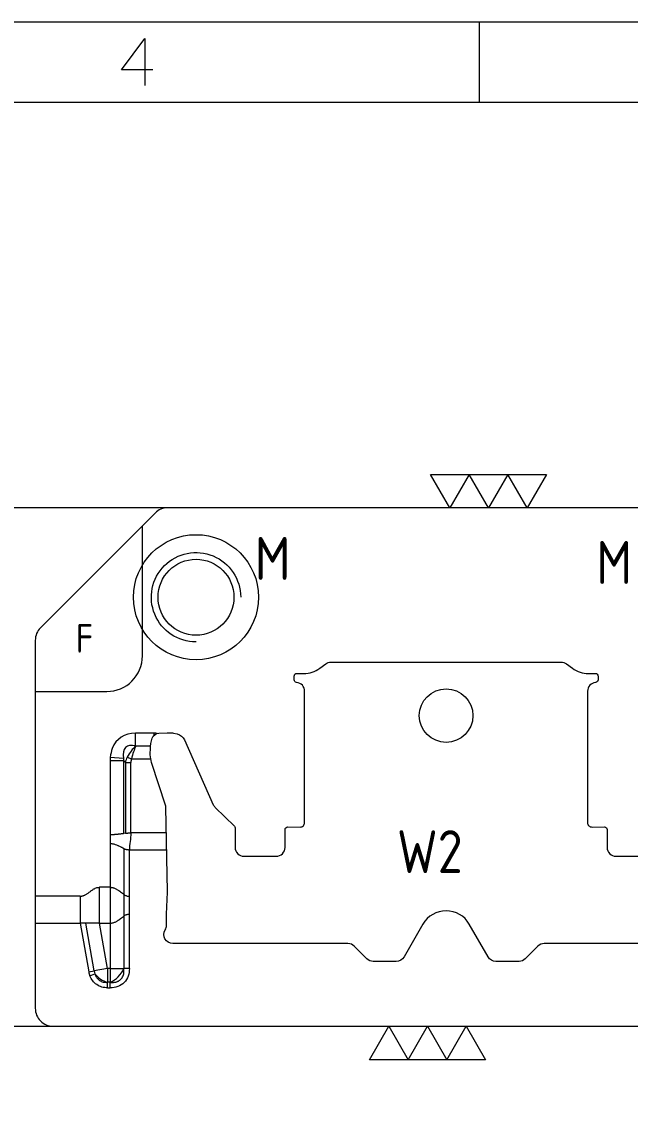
# Model space of a CAD drawing. Header units: millimetres. Extents: x 88508 to 142116, y -5268 to 20283.
# Drawn here: x 102758.4 to 102826.5, y 866.8 to 989.1 of the extents above; entities that cross this region are included whole.
import ezdxf
from ezdxf.enums import TextEntityAlignment as Align

# ---------------------------------------------------------------- set-up
doc = ezdxf.new("R2010")
doc.units = ezdxf.units.MM
doc.linetypes.add('$TD_AUDIT_GENERATED_(575F8F)', pattern=[0])
doc.linetypes.add('HIDDEN', pattern=[0])
for name, color, linetype in [('DIE_P', 2, 'Continuous'), ('DIE_P_O', 1, '$TD_AUDIT_GENERATED_(575F8F)'), ('DIM', 4, 'Continuous'), ('PRESS', 3, 'Continuous'), ('TEXT', 4, 'Continuous')]:
    doc.layers.add(name, color=color, linetype=linetype)
doc.styles.add('gbenor', font='gbenor.shx', dxfattribs={"bigfont": 'gbcbig.shx'})
doc.styles.add('GBENOR_', font='gbenor.shx', dxfattribs={"bigfont": 'gbcbig'})
doc.styles.get("Standard").update_dxf_attribs({"font": 'txt.shx', "width": 0.85, "bigfont": 'ctxt.shx'})
doc.styles.add('TXT', font='txt.shx', dxfattribs={"width": 0.8, "bigfont": 'ctxt.shx'})
doc.dimstyles.new('T-2-WX', dxfattribs={"dimtxt": 2, "dimasz": 2, "dimexe": 0.5, "dimexo": 0.5, "dimgap": 0.5, "dimtad": 1, "dimtxsty": 'Standard', "dimblk": 'OPEN30', "dimcen": 0, "dimazin": 3, "dimtfac": 1, "dimtmove": 0, "dimatfit": 3, "dimldrblk": 'OPEN30', "dimlwd": -1, "dimlwe": -1})

# ---------------------------------------------------------------- blocks, each defined once
blk = doc.blocks.new('*D8698')
at = {"layer": 'Defpoints', "color": 0}
for p in [(102653.87, 934.72), (102949.87, 876.72), (102954.87, 876.72)]:
    blk.add_point(p, dxfattribs=at)
at = {"layer": 'DIM', "color": 0}
blk.add_line((102950.37, 876.72), (102958.12, 876.72), dxfattribs=at)
at = {"layer": 'DIM', "color": 0, "lineweight": 5, "insert": (102956.74, 878.22), "char_height": 2, "attachment_point": 5}
blk.add_mtext('58', dxfattribs=at)
blk = doc.blocks.new('_Open30')
blk = doc.blocks.new('*D8701')
at = {"layer": 'Defpoints', "color": 0}
for p in [(102653.87, 934.72), (102949.87, 876.72), (102949.87, 871.72)]:
    blk.add_point(p, dxfattribs=at)
at = {"layer": 'DIM', "color": 0}
blk.add_line((102949.87, 876.22), (102949.87, 866.85), dxfattribs=at)
at = {"layer": 'DIM', "color": 0, "lineweight": 5, "insert": (102948.37, 869.04), "char_height": 2, "attachment_point": 5, "rotation": 90}
blk.add_mtext('296', dxfattribs=at)
blk = doc.blocks.new('U40')
at = {"color": 254, "lineweight": 18}
for p, q in [((0, 1783.49), (2530.21, 1783.49)), ((1265.11, 1783.49), (1265.11, 1746.46)), ((37.03, 1746.46), (2493.18, 1746.46))]:
    blk.add_line(p, q, dxfattribs=at)
at = {"color": 92, "lineweight": 18}
blk.add_lwpolyline([(1114.38, 1761.36), (1099.99, 1761.36), (1110.78, 1775.76), (1110.78, 1754.17)], dxfattribs=at)
at = {"lineweight": 18, "style": 'GBENOR_'}
blk.add_attdef('文档路径', (2125.95, 386.89), '', height=17.76, dxfattribs=at)
at = {"lineweight": 20, "style": 'TXT'}
for tag, height, p in [('18-**-**', 16.35, (1866.64, 256.17)), ('客户名称', 16.13, (1741.09, 133.98, 0)), ('料厚:', 16.13, (1741.26, 93.16, 0))]:
    blk.add_attdef(tag, text='', height=height, dxfattribs=at).set_placement(p, align=Align.MIDDLE)
for tag, p, height in [('88888', (1850.91, 207.46), 14.86), ('材质:', (1691.18, 167.99, 0), 16.13), ('核准', (1869.36, 127.52, 0), 16.13), ('设计', (1868.77, 88.3, 0), 16.13), ('绘图', (1868.24, 49.08, 0), 16.13)]:
    blk.add_attdef(tag, p, '', height=height, dxfattribs=at)
for tag, p, height, width in [('3', (2234.72, 206.9), 15.83, 0.7), ('4', (2234.72, 167.41), 15.83, 0.7), ('核准日期', (2041.07, 124.18, 0), 16.13, 0.68), ('设计日期', (2041.07, 84.45, 0), 16.13, 0.68), ('1', (2251.89, 85.86), 14.61, 0.7), ('绘图日期', (2040.91, 46.43, 0), 16.13, 0.68), ('2', (2234.96, 49.23), 14.61, 0.7)]:
    blk.add_attdef(tag, p, '', height=height, dxfattribs=dict(at, width=width))

msp = doc.modelspace()

# ---------------------------------------------------------------- linework, layer by layer
at = {"layer": 'DIE_P', "linetype": 'Continuous', "lineweight": 5}
for p, q in [((102772.867, 909.501), (102771.104, 909.501)), ((102771.104, 908.087), (102771.104, 909.501)), ((102772.867, 909.501), (102771.104, 909.501)), ((102771.104, 908.087), (102771.104, 909.501)), ((102773.196, 909.501), (102772.867, 909.501)), ((102773.196, 909.501), (102772.867, 909.501)), ((102773.196, 909.3), (102773.196, 909.501)), ((102773.196, 909.3), (102773.196, 909.501)), ((102771.104, 908.087), (102772.79, 908.087)), ((102771.13, 908.056), (102771.104, 908.087)), ((102771.104, 908.087), (102772.79, 908.087)), ((102771.13, 908.056), (102771.104, 908.087)), ((102772.786, 908.056), (102771.13, 908.056)), ((102772.786, 908.056), (102771.13, 908.056)), ((102769.738, 906.677), (102768.272, 906.801)), ((102769.738, 906.677), (102768.272, 906.801)), ((102770.16, 906.838), (102770.647, 906.642)), ((102770.16, 906.838), (102770.647, 906.642)), ((102770.647, 906.642), (102772.794, 906.642)), ((102770.647, 906.642), (102772.794, 906.642)), ((102768.256, 906.415), (102768.256, 898.134)), ((102769.788, 906.415), (102768.256, 906.415)), ((102768.256, 906.415), (102768.256, 898.134)), ((102769.788, 906.415), (102768.256, 906.415)), ((102769.788, 898.278), (102769.788, 906.415)), ((102769.788, 906.415), (102769.957, 906.213)), ((102769.788, 898.278), (102769.788, 906.415)), ((102769.788, 906.415), (102769.957, 906.213)), ((102769.957, 906.213), (102769.957, 898.306)), ((102769.957, 906.213), (102770.57, 906.213)), ((102769.957, 906.213), (102769.957, 898.306)), ((102769.957, 906.213), (102770.57, 906.213)), ((102770.57, 898.346), (102770.57, 906.213)), ((102770.57, 898.346), (102770.57, 906.213)), ((102768.256, 898.134), (102768.256, 897.134)), ((102768.256, 898.134), (102768.256, 897.134)), ((102769.957, 898.306), (102769.788, 898.278)), ((102769.957, 898.306), (102769.788, 898.278)), ((102768.256, 897.134), (102768.256, 892.262)), ((102768.256, 897.134), (102768.256, 892.262)), ((102769.788, 896.588), (102769.788, 891.477)), ((102769.788, 896.588), (102769.788, 891.477)), ((102770.401, 891.262), (102770.401, 896.434)), ((102770.401, 891.262), (102770.401, 896.434)), ((102767.065, 888.252), (102767.065, 892.262)), ((102768.256, 892.262), (102767.065, 892.262)), ((102767.065, 888.252), (102767.065, 892.262)), ((102768.256, 892.262), (102767.065, 892.262)), ((102768.256, 892.262), (102768.256, 888.252)), ((102768.256, 892.262), (102768.256, 888.252)), ((102764.887, 891.262), (102759.867, 891.262)), ((102764.887, 891.262), (102760.867, 891.262)), ((102769.788, 891.477), (102769.788, 889.037)), ((102769.788, 891.477), (102769.788, 889.037)), ((102770.401, 889.252), (102770.401, 891.262)), ((102770.401, 889.252), (102770.401, 891.262)), ((102759.867, 888.252), (102764.887, 888.252)), ((102760.867, 888.252), (102764.887, 888.252)), ((102764.887, 888.252), (102765.85, 882.791)), ((102764.887, 888.252), (102765.85, 882.791)), ((102766.454, 882.897), (102765.512, 888.24)), ((102766.454, 882.897), (102765.512, 888.24)), ((102767.962, 883.163), (102767.065, 888.252)), ((102767.065, 888.252), (102768.256, 888.252)), ((102767.962, 883.163), (102767.065, 888.252)), ((102767.065, 888.252), (102768.256, 888.252)), ((102768.256, 888.252), (102768.256, 883.163)), ((102768.256, 888.252), (102768.256, 883.163)), ((102769.788, 889.037), (102769.788, 883.163)), ((102769.788, 889.037), (102769.788, 883.163)), ((102770.401, 883.163), (102770.401, 889.252)), ((102770.401, 883.163), (102770.401, 889.252)), ((102765.85, 882.791), (102766.454, 882.897)), ((102765.85, 882.791), (102766.454, 882.897)), ((102765.978, 882.35), (102766.545, 882.582)), ((102765.978, 882.35), (102766.545, 882.582)), ((102767.962, 883.163), (102766.454, 882.897)), ((102767.962, 883.163), (102766.454, 882.897)), ((102768.256, 883.163), (102767.962, 883.163)), ((102767.962, 883.163), (102767.962, 881.631)), ((102768.256, 883.163), (102767.962, 883.163)), ((102767.962, 883.163), (102767.962, 881.631)), ((102768.256, 883.163), (102769.788, 883.163)), ((102768.256, 883.163), (102768.256, 881.631)), ((102768.256, 883.163), (102769.788, 883.163)), ((102768.256, 883.163), (102768.256, 881.631)), ((102770.401, 883.163), (102769.788, 883.163)), ((102770.401, 883.163), (102769.788, 883.163)), ((102770.401, 883.163), (102769.788, 883.163)), ((102770.401, 883.163), (102769.788, 883.163)), ((102770.401, 883.163), (102770.401, 883.163)), ((102770.401, 883.163), (102770.401, 883.163)), ((102768.256, 881.631), (102767.962, 881.631)), ((102767.962, 881.018), (102767.962, 881.631)), ((102767.962, 881.018), (102767.962, 881.631)), ((102768.256, 881.631), (102767.962, 881.631)), ((102767.962, 881.018), (102767.962, 881.631)), ((102767.962, 881.018), (102767.962, 881.631)), ((102767.962, 881.018), (102768.256, 881.018)), ((102767.962, 881.018), (102768.256, 881.018)), ((102768.256, 881.018), (102768.256, 881.631)), ((102768.256, 881.018), (102768.256, 881.631)), ((102768.256, 881.018), (102768.256, 881.631)), ((102768.256, 881.018), (102768.256, 881.631)), ((102768.256, 881.018), (102768.256, 881.018)), ((102768.256, 881.018), (102768.256, 881.018))]:
    msp.add_line(p, q, dxfattribs=at)
at = {"layer": 'DIE_P', "color": 1, "linetype": 'Continuous', "lineweight": 5, "ltscale": 10}
msp.add_lwpolyline([(102759.867, 919.894), (102759.867, 878.722, 0.4142136), (102761.867, 876.722), (102849.867, 876.722, 0.4142136), (102851.867, 878.722), (102851.867, 931.722, 0.4142136), (102848.867, 934.722), (102774.695, 934.722, 0.1989124), (102773.281, 934.137), (102760.452, 921.308, 0.1989124)], format="xyb", close=True, dxfattribs=at)
at = {"layer": 'DIE_P', "color": 94, "linetype": 'Continuous', "lineweight": 5}
msp.add_lwpolyline([(102759.867, 914.171), (102767.867, 914.171, 0.4142135), (102771.867, 918.171), (102771.867, 932.722), (102760.452, 921.308, 0.1989124), (102759.867, 919.894), (102759.867, 914.171)], format="xyb", dxfattribs=at)
at = {"layer": 'DIE_P', "lineweight": 5}
msp.add_lwpolyline([(102777.867, 919.722, -2.4142136), (102782.867, 924.722)], format="xyb", dxfattribs=at)
at = {"layer": 'DIE_P', "color": 1, "lineweight": 5}
msp.add_lwpolyline([(102836.467, 885.972), (102816.858, 885.972, 0.1989124), (102816.151, 885.679), (102814.737, 884.265, -0.1989124), (102814.03, 883.972), (102811.444, 883.972, -0.2679492), (102810.578, 884.472), (102808.465, 888.133, 0.5773503), (102803.269, 888.133), (102801.155, 884.472, -0.2679492), (102800.289, 883.972), (102797.704, 883.972, -0.1989124), (102796.996, 884.265), (102795.582, 885.679, 0.1989124), (102794.875, 885.972), (102775.267, 885.972, -0.5878017), (102774.417, 887.499, 0.1395991), (102774.567, 888.026), (102774.567, 889.252), (102774.663, 891.718, 0.0139664), (102774.663, 891.774), (102774.503, 901.211, 0.07437), (102774.478, 901.356), (102772.896, 906.23, -0.0728044), (102772.75, 907.086, -0.0208931), (102772.762, 907.718, -0.0658431), (102772.969, 908.942, -0.3146638), (102773.691, 909.506), (102774.639, 909.556, -0.0220851), (102774.727, 909.556), (102775.151, 909.541, -0.0479446), (102775.34, 909.516), (102775.739, 909.424, -0.234761), (102776.564, 908.745), (102779.805, 901.507, 0.0944881), (102780.019, 901.2), (102782.158, 899.114, -0.2021422), (102782.248, 898.899), (102782.248, 896.732, 0.4142136), (102783.248, 895.732), (102786.836, 895.732, 0.4142136), (102787.836, 896.732), (102787.836, 898.714, -0.4154048), (102788.137, 899.014), (102789.529, 899.008, 0.4154048), (102790.031, 899.508), (102790.031, 914.194, 0.3862733), (102789.127, 915.189, -0.3862733), (102788.856, 915.488), (102788.856, 915.894, -0.4146128), (102789.156, 916.194), (102789.931, 916.193, 0.1602172), (102791.713, 916.776), (102792.396, 917.278, -0.1598678), (102792.988, 917.472), (102818.745, 917.472, -0.1598678), (102819.338, 917.278), (102820.021, 916.776, 0.1602172), (102821.802, 916.193), (102822.577, 916.194, -0.4146128), (102822.878, 915.894), (102822.878, 915.488, -0.3862733), (102822.607, 915.189, 0.3862733), (102821.703, 914.194), (102821.703, 899.508, 0.4154048), (102822.205, 899.008), (102823.596, 899.014, -0.4154048), (102823.897, 898.714), (102823.897, 896.732, 0.4142136), (102824.897, 895.732), (102828.485, 895.732, 0.4142136)], format="xyb", dxfattribs=at)
at = {"layer": 'DIE_P', "linetype": 'Continuous', "lineweight": 5, "flags": 128}
for points in [[(102767.962, 881.631), (102767.962, 881.631), (102767.962, 881.631), (102767.962, 881.631), (102767.962, 881.631), (102767.962, 881.631), (102767.962, 881.631), (102767.962, 881.631), (102767.962, 881.631)], [(102767.962, 881.631), (102767.962, 881.631), (102767.962, 881.631), (102767.962, 881.631), (102767.962, 881.631), (102767.962, 881.631), (102767.962, 881.631), (102767.962, 881.631), (102767.962, 881.631)], [(102767.962, 881.018), (102767.962, 881.018), (102767.962, 881.018), (102767.962, 881.018), (102767.962, 881.018), (102767.962, 881.018), (102767.962, 881.018), (102767.962, 881.018), (102767.962, 881.018)], [(102767.962, 881.018), (102767.962, 881.018), (102767.962, 881.018), (102767.962, 881.018), (102767.962, 881.018), (102767.962, 881.018), (102767.962, 881.018), (102767.962, 881.018), (102767.962, 881.018)]]:
    msp.add_lwpolyline(points, dxfattribs=at)
at = {"layer": 'DIE_P', "linetype": 'Continuous', "lineweight": 5, "ltscale": 10}
msp.add_circle((102777.867, 924.722), 7, dxfattribs=at)
at = {"layer": 'DIE_P', "lineweight": 5}
msp.add_circle((102777.867, 924.722), 4.25, dxfattribs=at)
at = {"layer": 'DIE_P', "linetype": 'Continuous', "lineweight": 5}
for centre, radius, start, end in [((102767.962, 883.163), 2.145, 190, 202.29086), ((102767.962, 883.163), 2.145, 190, 202.29086), ((102767.962, 883.163), 1.532, 190, 202.29086), ((102767.962, 883.163), 1.532, 190, 202.29086), ((102768.718, 884.289), 2.764, 218.1539, 254.12122), ((102768.718, 884.289), 2.764, 218.1539, 254.12122), ((102767.092, 884.327), 2.936, 293.35432, 336.64568), ((102767.092, 884.327), 2.936, 293.35432, 336.64568)]:
    msp.add_arc(centre, radius, start, end, dxfattribs=at)
for centre, major_axis, ratio, start_param, end_param in [((102773.478, 903.844), (-4.228, 5.039), 0.6081204, 5.8113526, 6.6074799), ((102773.478, 903.844), (-4.228, 5.039), 0.6081204, 5.8113526, 6.6074799), ((102773.92, 903.703), (-1.428, 5.712), 0.6963155, 6.0299716, 6.1108729), ((102773.92, 903.703), (-1.428, 5.712), 0.6963155, 6.0299716, 6.1108729), ((102773.478, 903.844), (-4.228, 5.039), 0.6081204, 0.3242946, 0.5489452), ((102773.478, 903.844), (-4.228, 5.039), 0.6081204, 0.3242946, 0.5489452), ((102773.478, 903.844), (-3.446, 4.107), 0.3730366, 5.8113526, 6.8321306), ((102773.478, 903.844), (-3.446, 4.107), 0.3730366, 5.8113526, 6.8321306), ((102771.13, 906.642), (1.124, 1.742), 0.4511378, 0.960352, 1.7457502), ((102771.13, 906.642), (1.124, 1.742), 0.4511378, 0.960352, 1.7457502), ((102771.13, 906.642), (0.51, 1.997), 0.22754, 0.8435026, 1.6289008), ((102771.13, 906.642), (0.51, 1.997), 0.22754, 0.8435026, 1.6289008), ((102773.478, 903.844), (-4.228, 5.039), 0.6081204, 0.5489452, 0.627131), ((102773.478, 903.844), (-4.228, 5.039), 0.6081204, 0.5489452, 0.627131), ((102773.478, 903.844), (-3.446, 4.107), 0.3730366, 0.5489452, 0.627131), ((102773.478, 903.844), (-3.446, 4.107), 0.3730366, 0.5489452, 0.627131), ((102772.137, 905.442), (-1.581, 1.884), 0.8130776, 0.3135655, 0.627131), ((102772.137, 905.442), (-1.581, 1.884), 0.8130776, 0.3135655, 0.627131), ((102772.137, 905.442), (-1.268, 1.512), 0.6081204, 0.3135655, 0.627131), ((102772.137, 905.442), (-1.268, 1.512), 0.6081204, 0.3135655, 0.627131)]:
    msp.add_ellipse(centre, major_axis=major_axis, ratio=ratio, start_param=start_param, end_param=end_param, dxfattribs=at)
for points, knots in [([(102769.788, 898.278), (102769.757, 898.273), (102769.694, 898.262), (102769.59, 898.246), (102769.479, 898.23), (102769.36, 898.214), (102769.234, 898.198), (102769.103, 898.183), (102768.967, 898.169), (102768.828, 898.158), (102768.686, 898.148), (102768.542, 898.14), (102768.399, 898.135), (102768.303, 898.134), (102768.256, 898.134)], [0, 0, 0, 0, 0.0813341, 0.1637988, 0.2471599, 0.3311828, 0.4156343, 0.500283, 0.5849014, 0.6692666, 0.7531623, 0.8363801, 0.9187214, 1, 1, 1, 1]), ([(102769.788, 898.278), (102769.757, 898.273), (102769.694, 898.262), (102769.59, 898.246), (102769.479, 898.23), (102769.36, 898.214), (102769.234, 898.198), (102769.103, 898.183), (102768.967, 898.169), (102768.828, 898.158), (102768.686, 898.148), (102768.542, 898.14), (102768.399, 898.135), (102768.303, 898.134), (102768.256, 898.134)], [0, 0, 0, 0, 0.0813341, 0.1637988, 0.2471599, 0.3311828, 0.4156343, 0.500283, 0.5849014, 0.6692666, 0.7531623, 0.8363801, 0.9187214, 1, 1, 1, 1]), ([(102769.957, 898.306), (102769.977, 898.309), (102770.016, 898.316), (102770.084, 898.324), (102770.157, 898.331), (102770.234, 898.336), (102770.315, 898.341), (102770.399, 898.344), (102770.484, 898.346), (102770.542, 898.346), (102770.57, 898.346)], [0, 0, 0, 0, 0.1276097, 0.2544259, 0.3804722, 0.5057721, 0.6303501, 0.7542306, 0.8774388, 1, 1, 1, 1]), ([(102769.957, 898.306), (102769.977, 898.309), (102770.016, 898.316), (102770.084, 898.324), (102770.157, 898.331), (102770.234, 898.336), (102770.315, 898.341), (102770.399, 898.344), (102770.484, 898.346), (102770.542, 898.346), (102770.57, 898.346)], [0, 0, 0, 0, 0.1276097, 0.2544259, 0.3804722, 0.5057721, 0.6303501, 0.7542306, 0.8774388, 1, 1, 1, 1]), ([(102769.788, 896.588), (102769.764, 896.601), (102769.714, 896.63), (102769.629, 896.677), (102769.53, 896.728), (102769.402, 896.793), (102769.271, 896.855), (102769.086, 896.938), (102768.91, 897.01), (102768.714, 897.071), (102768.564, 897.107), (102768.413, 897.129), (102768.308, 897.132), (102768.256, 897.134)], [0, 0, 0, 0, 0.0632332, 0.133321, 0.2102658, 0.2940694, 0.4185794, 0.4826754, 0.6603513, 0.7489851, 0.8288036, 0.9151757, 1, 1, 1, 1]), ([(102769.788, 896.588), (102769.764, 896.601), (102769.714, 896.63), (102769.629, 896.677), (102769.53, 896.728), (102769.402, 896.793), (102769.271, 896.855), (102769.086, 896.938), (102768.91, 897.01), (102768.714, 897.071), (102768.564, 897.107), (102768.413, 897.129), (102768.308, 897.132), (102768.256, 897.134)], [0, 0, 0, 0, 0.0632332, 0.133321, 0.2102658, 0.2940694, 0.4185794, 0.4826754, 0.6603513, 0.7489851, 0.8288036, 0.9151757, 1, 1, 1, 1]), ([(102770.401, 896.434), (102770.374, 896.434), (102770.32, 896.435), (102770.24, 896.442), (102770.162, 896.452), (102770.086, 896.466), (102770.013, 896.485), (102769.945, 896.507), (102769.884, 896.533), (102769.832, 896.559), (102769.802, 896.578), (102769.788, 896.588)], [0, 0, 0, 0, 0.11202386, 0.22431757, 0.33716862, 0.45086028, 0.56566959, 0.68186561, 0.79970788, 0.9006076, 1, 1, 1, 1]), ([(102770.401, 896.434), (102770.374, 896.434), (102770.32, 896.435), (102770.24, 896.442), (102770.162, 896.452), (102770.086, 896.466), (102770.013, 896.485), (102769.945, 896.507), (102769.884, 896.533), (102769.832, 896.559), (102769.802, 896.578), (102769.788, 896.588)], [0, 0, 0, 0, 0.11202386, 0.22431757, 0.33716862, 0.45086028, 0.56566959, 0.68186561, 0.79970788, 0.9006076, 1, 1, 1, 1]), ([(102764.887, 891.262), (102764.918, 891.263), (102764.981, 891.265), (102765.076, 891.279), (102765.172, 891.3), (102765.269, 891.331), (102765.366, 891.37), (102765.473, 891.423), (102765.593, 891.492), (102765.766, 891.605), (102765.976, 891.762), (102766.186, 891.919), (102766.359, 892.033), (102766.509, 892.12), (102766.678, 892.196), (102766.873, 892.252), (102767.002, 892.259), (102767.065, 892.262)], [0, 0, 0, 0, 0.0383239, 0.0773842, 0.1174882, 0.1589199, 0.2019372, 0.2467703, 0.3054386, 0.3721189, 0.5000979, 0.6280768, 0.6945557, 0.7534253, 0.841157, 0.9226249, 1, 1, 1, 1]), ([(102764.887, 891.262), (102764.918, 891.263), (102764.981, 891.265), (102765.076, 891.279), (102765.172, 891.3), (102765.269, 891.331), (102765.366, 891.37), (102765.473, 891.423), (102765.593, 891.492), (102765.766, 891.605), (102765.976, 891.762), (102766.186, 891.919), (102766.359, 892.033), (102766.509, 892.12), (102766.678, 892.196), (102766.873, 892.252), (102767.002, 892.259), (102767.065, 892.262)], [0, 0, 0, 0, 0.0383239, 0.0773842, 0.1174882, 0.1589199, 0.2019372, 0.2467703, 0.3054386, 0.3721189, 0.5000979, 0.6280768, 0.6945557, 0.7534253, 0.841157, 0.9226249, 1, 1, 1, 1]), ([(102768.256, 892.262), (102768.283, 892.262), (102768.338, 892.261), (102768.42, 892.252), (102768.501, 892.239), (102768.603, 892.215), (102768.729, 892.173), (102768.925, 892.085), (102769.095, 891.984), (102769.273, 891.865), (102769.438, 891.751), (102769.623, 891.612), (102769.736, 891.52), (102769.788, 891.477)], [0, 0, 0, 0, 0.04246638, 0.084915, 0.12752823, 0.17048631, 0.24931779, 0.33688094, 0.51316702, 0.57343102, 0.70084728, 0.86373168, 1, 1, 1, 1]), ([(102768.256, 892.262), (102768.283, 892.262), (102768.338, 892.261), (102768.42, 892.252), (102768.501, 892.239), (102768.603, 892.215), (102768.729, 892.173), (102768.925, 892.085), (102769.095, 891.984), (102769.273, 891.865), (102769.438, 891.751), (102769.623, 891.612), (102769.736, 891.52), (102769.788, 891.477)], [0, 0, 0, 0, 0.04246638, 0.084915, 0.12752823, 0.17048631, 0.24931779, 0.33688094, 0.51316702, 0.57343102, 0.70084728, 0.86373168, 1, 1, 1, 1]), ([(102769.788, 891.477), (102769.8, 891.466), (102769.823, 891.444), (102769.881, 891.399), (102769.967, 891.348), (102770.094, 891.3), (102770.24, 891.268), (102770.347, 891.264), (102770.4, 891.262)], [0, 0, 0, 0, 0.0856659, 0.1703467, 0.3734482, 0.5686056, 0.7825084, 1, 1, 1, 1]), ([(102769.788, 891.477), (102769.8, 891.466), (102769.823, 891.444), (102769.881, 891.399), (102769.967, 891.348), (102770.094, 891.3), (102770.24, 891.268), (102770.347, 891.264), (102770.4, 891.262)], [0, 0, 0, 0, 0.0856659, 0.1703467, 0.3734482, 0.5686056, 0.7825084, 1, 1, 1, 1]), ([(102765.512, 888.24), (102765.497, 888.241), (102765.466, 888.244), (102765.391, 888.248), (102765.284, 888.251), (102765.145, 888.252), (102765.013, 888.252), (102764.927, 888.252), (102764.887, 888.252)], [0, 0, 0, 0, 0.09390749, 0.19456542, 0.42620571, 0.63766852, 0.82893802, 1, 1, 1, 1]), ([(102765.512, 888.24), (102765.497, 888.241), (102765.466, 888.244), (102765.391, 888.248), (102765.284, 888.251), (102765.145, 888.252), (102765.013, 888.252), (102764.927, 888.252), (102764.887, 888.252)], [0, 0, 0, 0, 0.09390749, 0.19456542, 0.42620571, 0.63766852, 0.82893802, 1, 1, 1, 1]), ([(102767.065, 888.252), (102767.016, 888.252), (102766.923, 888.252), (102766.791, 888.252), (102766.671, 888.251), (102766.565, 888.25), (102766.408, 888.248), (102766.175, 888.243), (102765.889, 888.236), (102765.686, 888.234), (102765.568, 888.237), (102765.53, 888.239), (102765.512, 888.24)], [0, 0, 0, 0, 0.0826602, 0.158299, 0.2269168, 0.2885141, 0.3430922, 0.5038851, 0.7118424, 0.9022137, 0.9533544, 1, 1, 1, 1]), ([(102767.065, 888.252), (102767.016, 888.252), (102766.923, 888.252), (102766.791, 888.252), (102766.671, 888.251), (102766.565, 888.25), (102766.408, 888.248), (102766.175, 888.243), (102765.889, 888.236), (102765.686, 888.234), (102765.568, 888.237), (102765.53, 888.239), (102765.512, 888.24)], [0, 0, 0, 0, 0.0826602, 0.158299, 0.2269168, 0.2885141, 0.3430922, 0.5038851, 0.7118424, 0.9022137, 0.9533544, 1, 1, 1, 1]), ([(102768.256, 888.252), (102768.283, 888.253), (102768.338, 888.254), (102768.42, 888.262), (102768.501, 888.276), (102768.603, 888.3), (102768.729, 888.342), (102768.925, 888.43), (102769.095, 888.531), (102769.273, 888.649), (102769.438, 888.764), (102769.623, 888.903), (102769.736, 888.995), (102769.788, 889.037)], [0, 0, 0, 0, 0.0424664, 0.084915, 0.1275282, 0.1704863, 0.2493178, 0.3368809, 0.513167, 0.573431, 0.7008473, 0.8637317, 1, 1, 1, 1]), ([(102768.256, 888.252), (102768.283, 888.253), (102768.338, 888.254), (102768.42, 888.262), (102768.501, 888.276), (102768.603, 888.3), (102768.729, 888.342), (102768.925, 888.43), (102769.095, 888.531), (102769.273, 888.649), (102769.438, 888.764), (102769.623, 888.903), (102769.736, 888.995), (102769.788, 889.037)], [0, 0, 0, 0, 0.0424664, 0.084915, 0.1275282, 0.1704863, 0.2493178, 0.3368809, 0.513167, 0.573431, 0.7008473, 0.8637317, 1, 1, 1, 1]), ([(102769.788, 889.037), (102769.8, 889.049), (102769.823, 889.071), (102769.881, 889.116), (102769.967, 889.167), (102770.094, 889.215), (102770.24, 889.247), (102770.347, 889.25), (102770.4, 889.252)], [0, 0, 0, 0, 0.0856481, 0.1703116, 0.3734217, 0.5685873, 0.7824992, 1, 1, 1, 1]), ([(102769.788, 889.037), (102769.8, 889.049), (102769.823, 889.071), (102769.881, 889.116), (102769.967, 889.167), (102770.094, 889.215), (102770.24, 889.247), (102770.347, 889.25), (102770.4, 889.252)], [0, 0, 0, 0, 0.0856481, 0.1703116, 0.3734217, 0.5685873, 0.7824992, 1, 1, 1, 1]), ([(102767.962, 881.018), (102767.751, 881.018), (102767.537, 881.046), (102767.13, 881.161), (102766.935, 881.25), (102766.583, 881.485), (102766.427, 881.632), (102766.164, 881.966), (102766.059, 882.153), (102765.978, 882.35)], [0, 0, 0, 0, 0.25, 0.25, 0.5, 0.5, 0.75, 0.75, 1, 1, 1, 1]), ([(102767.962, 881.018), (102767.751, 881.018), (102767.537, 881.046), (102767.13, 881.161), (102766.935, 881.25), (102766.583, 881.485), (102766.427, 881.632), (102766.164, 881.966), (102766.059, 882.153), (102765.978, 882.35)], [0, 0, 0, 0, 0.25, 0.25, 0.5, 0.5, 0.75, 0.75, 1, 1, 1, 1]), ([(102766.545, 882.582), (102766.558, 882.542), (102766.585, 882.462), (102766.635, 882.349), (102766.691, 882.243), (102766.755, 882.145), (102766.825, 882.054), (102766.901, 881.973), (102766.983, 881.899), (102767.1, 881.812), (102767.263, 881.724), (102767.479, 881.654), (102767.716, 881.619), (102767.878, 881.627), (102767.962, 881.631)], [0, 0, 0, 0, 0.0688566, 0.1353777, 0.1997982, 0.2623768, 0.3233956, 0.3831588, 0.44199, 0.5002286, 0.6171629, 0.737821, 0.8647123, 1, 1, 1, 1]), ([(102766.545, 882.582), (102766.558, 882.542), (102766.585, 882.462), (102766.635, 882.349), (102766.691, 882.243), (102766.755, 882.145), (102766.825, 882.054), (102766.901, 881.973), (102766.983, 881.899), (102767.1, 881.812), (102767.263, 881.724), (102767.479, 881.654), (102767.716, 881.619), (102767.878, 881.627), (102767.962, 881.631)], [0, 0, 0, 0, 0.0688566, 0.1353777, 0.1997982, 0.2623768, 0.3233956, 0.3831588, 0.44199, 0.5002286, 0.6171629, 0.737821, 0.8647123, 1, 1, 1, 1]), ([(102768.256, 881.631), (102768.307, 881.627), (102768.406, 881.618), (102768.553, 881.618), (102768.692, 881.628), (102768.824, 881.647), (102768.949, 881.677), (102769.066, 881.716), (102769.175, 881.764), (102769.276, 881.821), (102769.369, 881.887), (102769.481, 881.987), (102769.601, 882.137), (102769.709, 882.351), (102769.777, 882.596), (102769.808, 882.872), (102769.795, 883.063), (102769.788, 883.163)], [0, 0, 0, 0, 0.0597626, 0.1167584, 0.1711544, 0.2231423, 0.272942, 0.3208033, 0.3670075, 0.4118673, 0.4557238, 0.4989422, 0.5863525, 0.6777414, 0.7757786, 0.8826369, 1, 1, 1, 1]), ([(102770.401, 883.163), (102770.401, 882.879), (102770.36, 882.591), (102770.171, 882.055), (102770.022, 881.805), (102769.619, 881.402), (102769.369, 881.25), (102768.83, 881.059), (102768.542, 881.018), (102768.256, 881.018)], [0, 0, 0, 0, 0.25, 0.25, 0.5, 0.5, 0.75, 0.75, 1, 1, 1, 1]), ([(102768.256, 881.631), (102768.307, 881.627), (102768.406, 881.618), (102768.553, 881.618), (102768.692, 881.628), (102768.824, 881.647), (102768.949, 881.677), (102769.066, 881.716), (102769.175, 881.764), (102769.276, 881.821), (102769.369, 881.887), (102769.481, 881.987), (102769.601, 882.137), (102769.709, 882.351), (102769.777, 882.596), (102769.808, 882.872), (102769.795, 883.063), (102769.788, 883.163)], [0, 0, 0, 0, 0.0597626, 0.1167584, 0.1711544, 0.2231423, 0.272942, 0.3208033, 0.3670075, 0.4118673, 0.4557238, 0.4989422, 0.5863525, 0.6777414, 0.7757786, 0.8826369, 1, 1, 1, 1]), ([(102770.401, 883.163), (102770.401, 882.879), (102770.36, 882.591), (102770.171, 882.055), (102770.022, 881.805), (102769.619, 881.402), (102769.369, 881.25), (102768.83, 881.059), (102768.542, 881.018), (102768.256, 881.018)], [0, 0, 0, 0, 0.25, 0.25, 0.5, 0.5, 0.75, 0.75, 1, 1, 1, 1])]:
    msp.add_open_spline(points, degree=3, knots=knots, dxfattribs=at)
for points, degree in [([(102770.57, 898.346), (102770.57, 897.704), (102770.401, 897.076), (102770.401, 896.434)], 3), ([(102770.57, 898.346), (102770.57, 897.704), (102770.401, 897.076), (102770.401, 896.434)], 3), ([(102774.567, 898.345), (102770.57, 898.345)], 1), ([(102774.567, 898.345), (102773.235, 898.345), (102771.902, 898.345), (102770.57, 898.345)], 3), ([(102774.567, 896.433), (102773.178, 896.433), (102771.789, 896.433), (102770.401, 896.433)], 3), ([(102774.567, 896.433), (102770.401, 896.433)], 1), ([(102774.584, 896.433), (102774.578, 896.433), (102774.572, 896.433), (102774.567, 896.433)], 3), ([(102774.584, 896.433), (102774.567, 896.433)], 1), ([(102764.887, 891.262), (102764.887, 890.205), (102764.887, 889.31), (102764.887, 888.252)], 3), ([(102764.887, 891.262), (102764.887, 890.205), (102764.887, 889.31), (102764.887, 888.252)], 3)]:
    msp.add_open_spline(points, degree=degree, dxfattribs=at)
at = {"layer": 'DIE_P_O', "color": 3, "lineweight": 5}
msp.add_circle((102805.867, 911.472), 3, dxfattribs=at)
at = {"layer": 'PRESS', "color": 4, "lineweight": 5}
for points in [[(102817.107, 938.472), (102814.942, 934.722), (102812.777, 938.472), (102810.612, 934.722), (102808.447, 938.472), (102806.282, 934.722), (102804.117, 938.472), (102817.107, 938.472)], [(102797.286, 872.972), (102799.451, 876.722), (102801.616, 872.972), (102803.781, 876.722), (102805.946, 872.972), (102808.111, 876.722), (102810.276, 872.972), (102797.286, 872.972)]]:
    msp.add_lwpolyline(points, close=True, dxfattribs=at)
at = {"layer": 'PRESS', "color": 8, "linetype": 'HIDDEN', "lineweight": 5}
msp.add_lwpolyline([(102653.867, 934.722), (102653.867, 876.722), (102949.867, 876.722), (102949.867, 934.722)], close=True, dxfattribs=at)

# ---------------------------------------------------------------- block references
at = {"lineweight": 5, "ltscale": 3, "xscale": 0.2424461197650385, "yscale": 0.2424461197650385, "zscale": 0.2424461197650385}
msp.add_blockref('U40', (102502.837, 556.708), dxfattribs=at)

# ---------------------------------------------------------------- texts
at = {"layer": 'DIE_P', "color": 4, "lineweight": 5, "style": 'gbenor'}
msp.add_text('F', height=3.2, dxfattribs=at).set_placement((102765.381, 920.12), align=Align.MIDDLE_CENTER)
at = {"layer": 'TEXT', "color": 4, "lineweight": 5, "style": 'gbenor'}
for s, p in [('M', (102786.443, 929.066)), ('M', (102824.681, 928.618)), ('W2', (102804.044, 896.253))]:
    msp.add_text(s, height=4.8, dxfattribs=at).set_placement(p, align=Align.MIDDLE_CENTER)

# ---------------------------------------------------------------- dimensions: what is measured, and where the dimension line sits
at = {"layer": 'DIM', "color": 4, "lineweight": 5}
for offset, dtype, picture, middle in [((5, 0), 0, '*D8698', (102956.743, 878.222)), ((0, -5), 1, '*D8701', (102948.367, 869.037))]:
    dim = msp.add_ordinate_dim(feature_location=(102949.867, 876.722), offset=offset, dtype=dtype, origin=(102653.867, 934.722), dimstyle='T-2-WX', dxfattribs=at)
    dim.commit()
    dim.dimension.update_dxf_attribs({"geometry": picture, "text_midpoint": middle})

doc.saveas('drawing.dxf')
